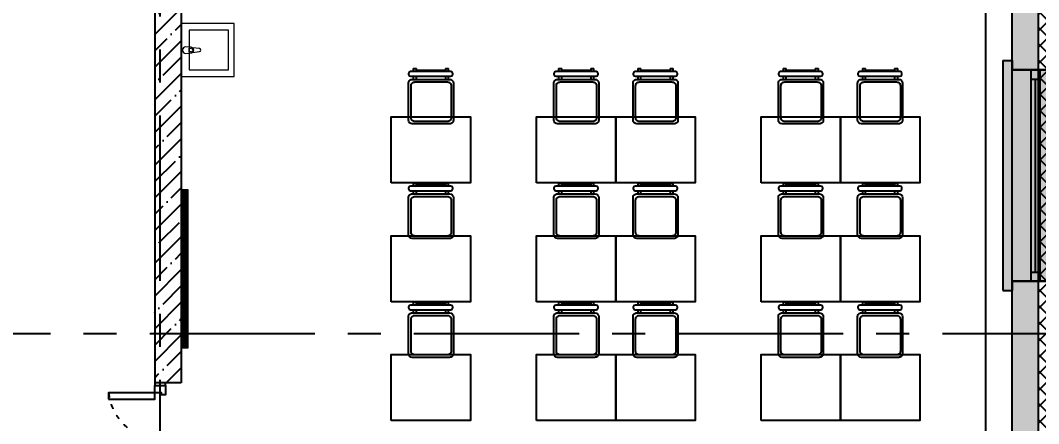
# Model space of a CAD drawing. Header units: millimetres. Extents: x -9318 to 9016603, y 0 to 838141.
# Drawn here: x 118290 to 125997, y 286720 to 289773 of the extents above; entities that cross this region are included whole.
import ezdxf
from ezdxf import colors
from ezdxf.entities.mleader import LeaderData, LeaderLine
from ezdxf.math import Vec2, Vec3

# ---------------------------------------------------------------- set-up
doc = ezdxf.new("R2010")
doc.units = ezdxf.units.MM
doc.linetypes.add('ACAD_ISO03W100', pattern=[30, 12, -18])
doc.linetypes.add('CENTER', pattern=[2, 1.25, -0.25, 0.25, -0.25])
doc.layers.add('Сан.техника', color=151, linetype='Continuous', lineweight=9)
doc.styles.add('ISOCPEUR', font='isocpeur.ttf', dxfattribs={"width": 0.7})

# ---------------------------------------------------------------- blocks, each defined once
blk = doc.blocks.new('Полуторная_на лестницу')
at = {"color": 8}
for points in [[(75, 80), (75, 1080), (124.9, 1080), (124.9, 80)], [(1375.1, 430), (1375.1, 80), (1425, 80), (1425, 430)]]:
    blk.add_lwpolyline(points, close=True, dxfattribs=at)
for points in [[(0, 0), (0, 80), (20, 80), (20, 0), (0, 0)], [(20, 80), (20, 0), (90, 0), (90, 30), (75, 30), (75, 80), (20, 80)], [(1480, 80), (1480, 0), (1410, 0), (1410, 30), (1425, 30), (1425, 80), (1480, 80)], [(1500, 0), (1500, 80), (1480, 80), (1480, 0), (1500, 0)]]:
    blk.add_lwpolyline(points, dxfattribs=at)
at = {"color": 8, "linetype": 'ACAD_ISO03W100', "ltscale": 3}
for centre, radius, start, end in [((75, 80), 1000, 0, 90), ((1465.4, 39.6), 392.5, 95.90754, 174.09246)]:
    blk.add_arc(centre, radius, start, end, dxfattribs=at)
blk = doc.blocks.new('*U826')
h = blk.add_hatch(color=8)
h.dxf.hatch_style = 1
h.paths.add_polyline_path([(-1670, -210), (70, -210), (70, -140), (0, -140), (0, 220), (-1600, 220), (-1600, -140), (-1670, -140)])
at = {"color": 8, "lineweight": 30}
for p, q in [((-1600, -140), (-1600, 220)), ((0, -140), (0, 220))]:
    blk.add_line(p, q, dxfattribs=at)
at = {"color": 8}
for p, q in [((0, 220), (-1600, 220)), ((-1600, 70), (0, 70)), ((-1600, 0), (0, 0)), ((-1530, 0), (-1530, 70)), ((-1530, 35), (-70, 35)), ((-70, 0), (-70, 70)), ((-1670, -210), (-1670, -140)), ((-1670, -140), (-1600, -140)), ((0, -140), (70, -140)), ((70, -210), (70, -140)), ((-1670, -210), (70, -210))]:
    blk.add_line(p, q, dxfattribs=at)
blk = doc.blocks.new('_DotSmall')
at = {"color": 8, "linetype": 'ByBlock', "const_width": 0.5}
blk.add_lwpolyline([(-0.0625, 0, 1), (0.0625, 0, 1)], format="xyb", close=True, dxfattribs=at)
blk = doc.blocks.new('_стол№3-№5')
at = {"color": 8}
blk.add_lwpolyline([(-169868.3, 526261.4), (-169368.3, 526261.4), (-169368.3, 525661.4), (-169868.3, 525661.4)], close=True, dxfattribs=at)
blk = doc.blocks.new('стул №3-5')
at = {"color": 8, "linetype": 'ByBlock', "extrusion": (-6.19742e-05, 0.000470712, 1)}
for p, q in [((-15372.7, 16664.9, 196.8), (-15348.5, 16664.9, 196.8)), ((-15372.7, 16664.9, 196.8), (-15372.7, 16641.7, 196.8)), ((-15348.5, 16641.7, 196.8), (-15348.5, 16664.9, 196.8)), ((-15348.5, 16653.3, 196.8), (-15128.7, 16653.3, 196.8)), ((-15128.7, 16664.9, 196.8), (-15104.4, 16664.9, 196.8)), ((-15128.7, 16664.9, 196.8), (-15128.7, 16641.7, 196.8)), ((-15104.4, 16641.7, 196.8), (-15104.4, 16664.9, 196.8)), ((-15407, 16627.7, 196.8), (-15407, 16619.9, 196.8)), ((-15086.8, 16641.7, 196.8), (-15393.1, 16641.7, 196.8)), ((-15393.1, 16605.9, 196.8), (-15086.8, 16605.9, 196.9)), ((-15372.7, 16605.9, 196.8), (-15372.7, 16583.2, 196.9)), ((-15348.5, 16583.2, 196.9), (-15348.5, 16605.9, 196.8)), ((-15128.7, 16605.9, 196.9), (-15128.7, 16583.2, 196.9)), ((-15104.4, 16583.2, 196.9), (-15104.4, 16605.9, 196.9)), ((-15072.8, 16619.9, 196.8), (-15072.8, 16627.7, 196.8))]:
    blk.add_line(p, q, dxfattribs=at)
at = {"color": 8, "ltscale": 100, "extrusion": (-6.19742e-05, 0.000470712, 1), "elevation": 205.6}
for points in [[(-15379.9, 16582.9), (-15097, 16582.9, -0.414169), (-15068.3, 16554.2), (-15068.3, 16274.2, -0.414258), (-15097, 16245.5), (-15379.9, 16245.5, -0.414169), (-15408.6, 16274.2), (-15408.6, 16554.2, -0.414258)], [(-15360.2, 16563.2), (-15113.6, 16563.2, -0.414214), (-15084.9, 16534.4), (-15084.9, 16292.6, -0.414214), (-15113.6, 16263.9), (-15360.2, 16263.9, -0.414214), (-15388.9, 16292.6), (-15388.9, 16534.4, -0.414214)]]:
    blk.add_lwpolyline(points, format="xyb", close=True, dxfattribs=at)
at = {"color": 8, "linetype": 'ByBlock', "extrusion": (-6.19742e-05, 0.000470712, 1)}
for centre, start, end in [((-15393, 16627.6, 205.6), 90, 180), ((-15393, 16619.8, 205.6), 180, 270), ((-15086.8, 16627.6, 205.6), 0, 90), ((-15086.8, 16619.8, 205.6), 270, 0)]:
    blk.add_arc(centre, 13.9, start, end, dxfattribs=at)
blk = doc.blocks.new('У007')
at = {"layer": 'Сан.техника', "color": 8, "linetype": 'Continuous', "lineweight": 5}
for p, q in [((-172832.6, 79059.6), (-172839.2, 79006.7)), ((-172832.6, 79059.6), (-172839.2, 79006.7)), ((-172803.7, 79006.7), (-172810.4, 79059.6)), ((-172803.7, 79006.7), (-172810.4, 79059.6)), ((-172842.5, 78997.2), (-172846.5, 78955.2)), ((-172842.5, 78997.2), (-172846.5, 78955.2)), ((-172835.1, 78980.1), (-172835.1, 78995)), ((-172835.1, 78980.1), (-172835.1, 78995)), ((-172807.9, 78980.1), (-172835.1, 78980.1)), ((-172807.9, 78980.1), (-172835.1, 78980.1)), ((-172807.9, 78995), (-172807.9, 78980.1)), ((-172807.9, 78995), (-172807.9, 78980.1)), ((-172796.5, 78955.2), (-172800.5, 78997.2)), ((-172796.5, 78955.2), (-172800.5, 78997.2))]:
    blk.add_line(p, q, dxfattribs=at)
for points in [[(-172621.5, 78921.1), (-172621.5, 79321.1), (-173021.5, 79321.1), (-173021.5, 78921.1)], [(-172671.5, 78980.1), (-172671.5, 79280.2), (-172971.5, 79280.2), (-172971.5, 78980.1)], [(-172671.5, 78980.1), (-172671.5, 79280.2), (-172971.5, 79280.2), (-172971.5, 78980.1)]]:
    blk.add_lwpolyline(points, close=True, dxfattribs=at)
for centre, radius, start, end in [((-172821.5, 78995.3), 21.1, 147.22867, 174.83008), ((-172821.5, 78995.3), 21.1, 147.22867, 174.83008), ((-172821.5, 78995.3), 21.1, 32.77072, 147.22867), ((-172821.5, 78995.3), 21.1, 32.77072, 147.22867), ((-172821.5, 78995), 13.6, 359.99969, 179.99969), ((-172821.5, 78995), 13.6, 359.99969, 179.99969), ((-172821.5, 79058.2), 11.2, 7.13862, 172.86077), ((-172821.5, 79058.2), 11.2, 7.13862, 172.86077), ((-172821.5, 78995.3), 21.1, 5.1693, 32.77072), ((-172821.5, 78995.3), 21.1, 5.1693, 32.77072), ((-172821.5, 78955.2), 25, 179.99969, 359.99969), ((-172821.5, 78955.2), 25, 179.99969, 359.99969)]:
    blk.add_arc(centre, radius, start, end, dxfattribs=at)
blk = doc.blocks.new('A$C3da1b1ea')
at = {"color": 8, "lineweight": 0}
blk.add_lwpolyline([(0, 0), (50, 0), (50, -1200), (0, -1200), (0, 0)], dxfattribs=at)

msp = doc.modelspace()

# ---------------------------------------------------------------- hatches: boundary and pattern name
at = {"ltscale": 100}
h = msp.add_hatch(dxfattribs=at)
h.set_pattern_fill('ANSI37', color=256, scale=700)
h.set_pattern_definition([(45, (-881264.54, 320766.49), (-61.871843, 61.871843), []), (135, (-881264.54, 320766.49), (-61.871843, -61.871843), [])])
h.paths.add_polyline_path([(78816.68, 319351.77), (78666.68, 319351.77), (78661.91, 318782.96), (81791.91, 318782.96), (81791.91, 315852.96), (84912.07, 315852.96), (84912.07, 307832.96), (81111.91, 307832.96), (81111.91, 307702.96), (75721.91, 307702.96), (75721.91, 299092.96), (80697.1, 299092.96), (80697.1, 303057.96), (115497.1, 303057.96), (115497.1, 299092.96), (125997.1, 299092.96), (125997.1, 281222.96), (132347.11, 281222.96), (132347.08, 271512.96), (119247.1, 271512.96), (119247.1, 277862.96), (111367.1, 277862.96), (111367.1, 283052.96), (102831.79, 283052.96), (102831.79, 282652.96), (102981.79, 282652.96), (102981.79, 282902.96), (111217.1, 282902.96), (111217.1, 277712.96), (119097.1, 277712.96), (119097.1, 271362.96), (132497.08, 271362.96), (132497.11, 281372.96), (126147.1, 281372.96), (126147.1, 299242.96), (115647.1, 299242.96), (115647.1, 303207.96), (80547.1, 303207.96), (80547.1, 299242.96), (75871.91, 299242.96), (75871.91, 307552.96), (81261.91, 307552.96), (81261.91, 307682.96), (85062.07, 307682.96), (85062.07, 316002.96), (81941.91, 316002.96), (81941.91, 318932.96), (78811.91, 318932.96)])
h.paths.add_polyline_path([(78661.91, 320991.77), (78811.91, 320991.77), (78811.91, 322133.22), (78961.91, 322133.22), (78961.91, 322283.22), (78661.91, 322283.22)])
h = msp.add_hatch(dxfattribs=at)
h.set_pattern_fill('ANSI35', color=256, scale=700)
h.set_pattern_definition([(45, (-887755.71, 381612.85), (-123.743687, 123.743687), []), (45, (-887631.97, 381612.85), (-123.743687, 123.743687), [218.75, -43.75, 0, -43.75])])
h.paths.add_polyline_path([(132347.1, 281222.96), (125997.1, 281222.96), (125997.1, 298893.31), (125797.1, 298892.6), (125797.1, 281222.96), (125697.1, 281222.96), (125697.1, 278162.96), (125997.1, 278162.96), (125997.1, 281022.96), (132147.1, 281022.96), (132347.1, 281022.96)])
h = msp.add_hatch(dxfattribs=at)
h.set_pattern_fill('ANSI35', color=256, scale=700)
h.set_pattern_definition([(45, (-894245.71, 383372.03), (-123.743687, 123.743687), []), (45, (-894121.97, 383372.03), (-123.743687, 123.743687), [218.75, -43.75, 0, -43.75])])
h.paths.add_polyline_path([(119507.1, 290372.96), (119307.1, 290372.96), (119307.1, 287029.44), (119507.1, 287029.44)])

# ---------------------------------------------------------------- linework, layer by layer
at = {"linetype": 'CENTER', "ltscale": 1000}
for p, q in [((119347.1, 269801.69), (119347.1, 304109.16)), ((51268.34, 287402.96), (134865.51, 287402.96))]:
    msp.add_line(p, q, dxfattribs=at)
at = {"ltscale": 100}
for p, q in [((125997.1, 281222.96), (125997.1, 299092.96)), ((125797.1, 281222.96), (125797.1, 298892.96)), ((119307.1, 290372.96), (119307.1, 287029.44)), ((119507.1, 290372.96), (119507.1, 287029.44)), ((125597.1, 281222.96), (125597.1, 290147.96)), ((119507.1, 287029.44), (119307.1, 287029.44))]:
    msp.add_line(p, q, dxfattribs=at)
msp.add_line((125097.1, 286742.98), (124497.1, 286742.98))
at = {"const_width": 50}
msp.add_lwpolyline([(119532.1, 287292.97), (119532.1, 288492.97)], dxfattribs=at)

# ---------------------------------------------------------------- block references
for name, p, rotation in [('У007', (40585.99, 116726.5), 270), ('*U826', (125937.1, 287797.96), 270), ('_стол№3-№5', (647358.51, 458411.3), 90), ('_стол№3-№5', (648458.51, 458411.3), 90), ('_стол№3-№5', (649058.51, 458411.3), 90), ('_стол№3-№5', (650158.51, 458411.3), 90), ('_стол№3-№5', (650758.51, 458411.3), 90), ('_стол№3-№5', (647358.51, 457511.3), 90), ('_стол№3-№5', (648458.51, 457511.3), 90), ('_стол№3-№5', (649058.51, 457511.3), 90), ('_стол№3-№5', (650158.51, 457511.3), 90), ('_стол№3-№5', (650758.51, 457511.3), 90), ('_стол№3-№5', (647358.51, 456611.3), 90), ('_стол№3-№5', (648458.51, 456611.3), 90), ('_стол№3-№5', (649058.51, 456611.3), 90), ('_стол№3-№5', (650158.51, 456611.3), 90), ('_стол№3-№5', (650758.51, 456611.3), 90), ('Полуторная_на лестницу', (119387.1, 285529.44), 90.00000000000001)]:
    msp.add_blockref(name, p, dxfattribs=dict(rotation=rotation))
for p in [(136635.55, 272743.54, -196.81), (137735.55, 272743.54, -196.81), (138335.55, 272743.54, -196.81), (139435.55, 272743.54, -196.81), (140035.55, 272743.54, -196.81), (136635.55, 271876.67, -197.02), (137735.55, 271876.67, -197.02), (138335.55, 271876.67, -197.02), (139435.55, 271876.67, -197.02), (140035.55, 271876.67, -197.02), (136635.55, 270976.67, -197.02), (137735.55, 270976.67, -197.02), (138335.55, 270976.67, -197.02), (139435.55, 270976.67, -197.02), (140035.55, 270976.67, -197.02)]:
    msp.add_blockref('стул №3-5', p)
at = {"lineweight": 0}
msp.add_blockref('A$C3da1b1ea', (119507.1, 288492.97), dxfattribs=at)

# ---------------------------------------------------------------- leaders
ml = msp.add_multileader_mtext('Standard')
ml.set_content('+13,700', color=8, style='ISOCPEUR')
ml.set_leader_properties(color=8, linetype='Continuous', lineweight=-1)
ml.set_arrow_properties(name='DOTSMALL')
ml.build(insert=Vec2(0, 0))
ml.multileader.update_dxf_attribs({"has_text_frame": 1, "text_left_attachment_type": 4, "text_right_attachment_type": 4, "dogleg_length": 100, "arrow_head_size": 180})
ctx = ml.context
ctx.base_point, ctx.char_height, ctx.arrow_head_size, ctx.landing_gap_size, ctx.plane_origin = Vec3(118053.07, 658154.33), 250, 180, 50, Vec3(117803.7, 657493.51)
ctx.left_attachment, ctx.right_attachment = 4, 4
notes = []
notes.append((ctx, [(0, (0, 0, 0), (0, 0), (1, 0), 1, [])]))
ctx.mtext.insert, ctx.mtext.width, ctx.mtext.line_spacing_style, ctx.mtext.flow_direction = Vec3(118103.07, 658487.66), 852.697, 2, 5
ml = msp.add_multileader_mtext('Standard')
ml.set_content('+9,800', color=8, style='ISOCPEUR')
ml.set_leader_properties(color=8, linetype='Continuous', lineweight=-1)
ml.set_arrow_properties(name='DOTSMALL')
ml.build(insert=Vec2(0, 0))
ml.multileader.update_dxf_attribs({"has_text_frame": 1, "text_left_attachment_type": 4, "text_right_attachment_type": 4, "dogleg_length": 100, "arrow_head_size": 180})
ctx = ml.context
ctx.base_point, ctx.char_height, ctx.arrow_head_size, ctx.landing_gap_size, ctx.plane_origin = Vec3(118053.07, 538154.33), 250, 180, 50, Vec3(117803.7, 537493.51)
ctx.left_attachment, ctx.right_attachment = 4, 4
notes.append((ctx, [(0, (0, 0, 0), (0, 0), (1, 0), 1, [])]))
ctx.mtext.insert, ctx.mtext.width, ctx.mtext.line_spacing_style, ctx.mtext.flow_direction = Vec3(118103.07, 538487.66), 852.697, 2, 5
for ctx, leaders in notes:
    for number, flags, end, landing, length, lines in leaders:
        leader = LeaderData()
        leader.index, (leader.has_last_leader_line, leader.has_dogleg_vector, leader.attachment_direction) = number, flags
        leader.last_leader_point, leader.dogleg_vector, leader.dogleg_length = Vec3(end), Vec3(landing), length
        for number, points, colour, breaks in lines:
            line = LeaderLine()
            line.index, line.vertices, line.color, line.breaks = number, Vec3.list(points), colors.encode_raw_color(colour), breaks
            leader.lines.append(line)
        ctx.leaders.append(leader)

doc.saveas('drawing.dxf')
